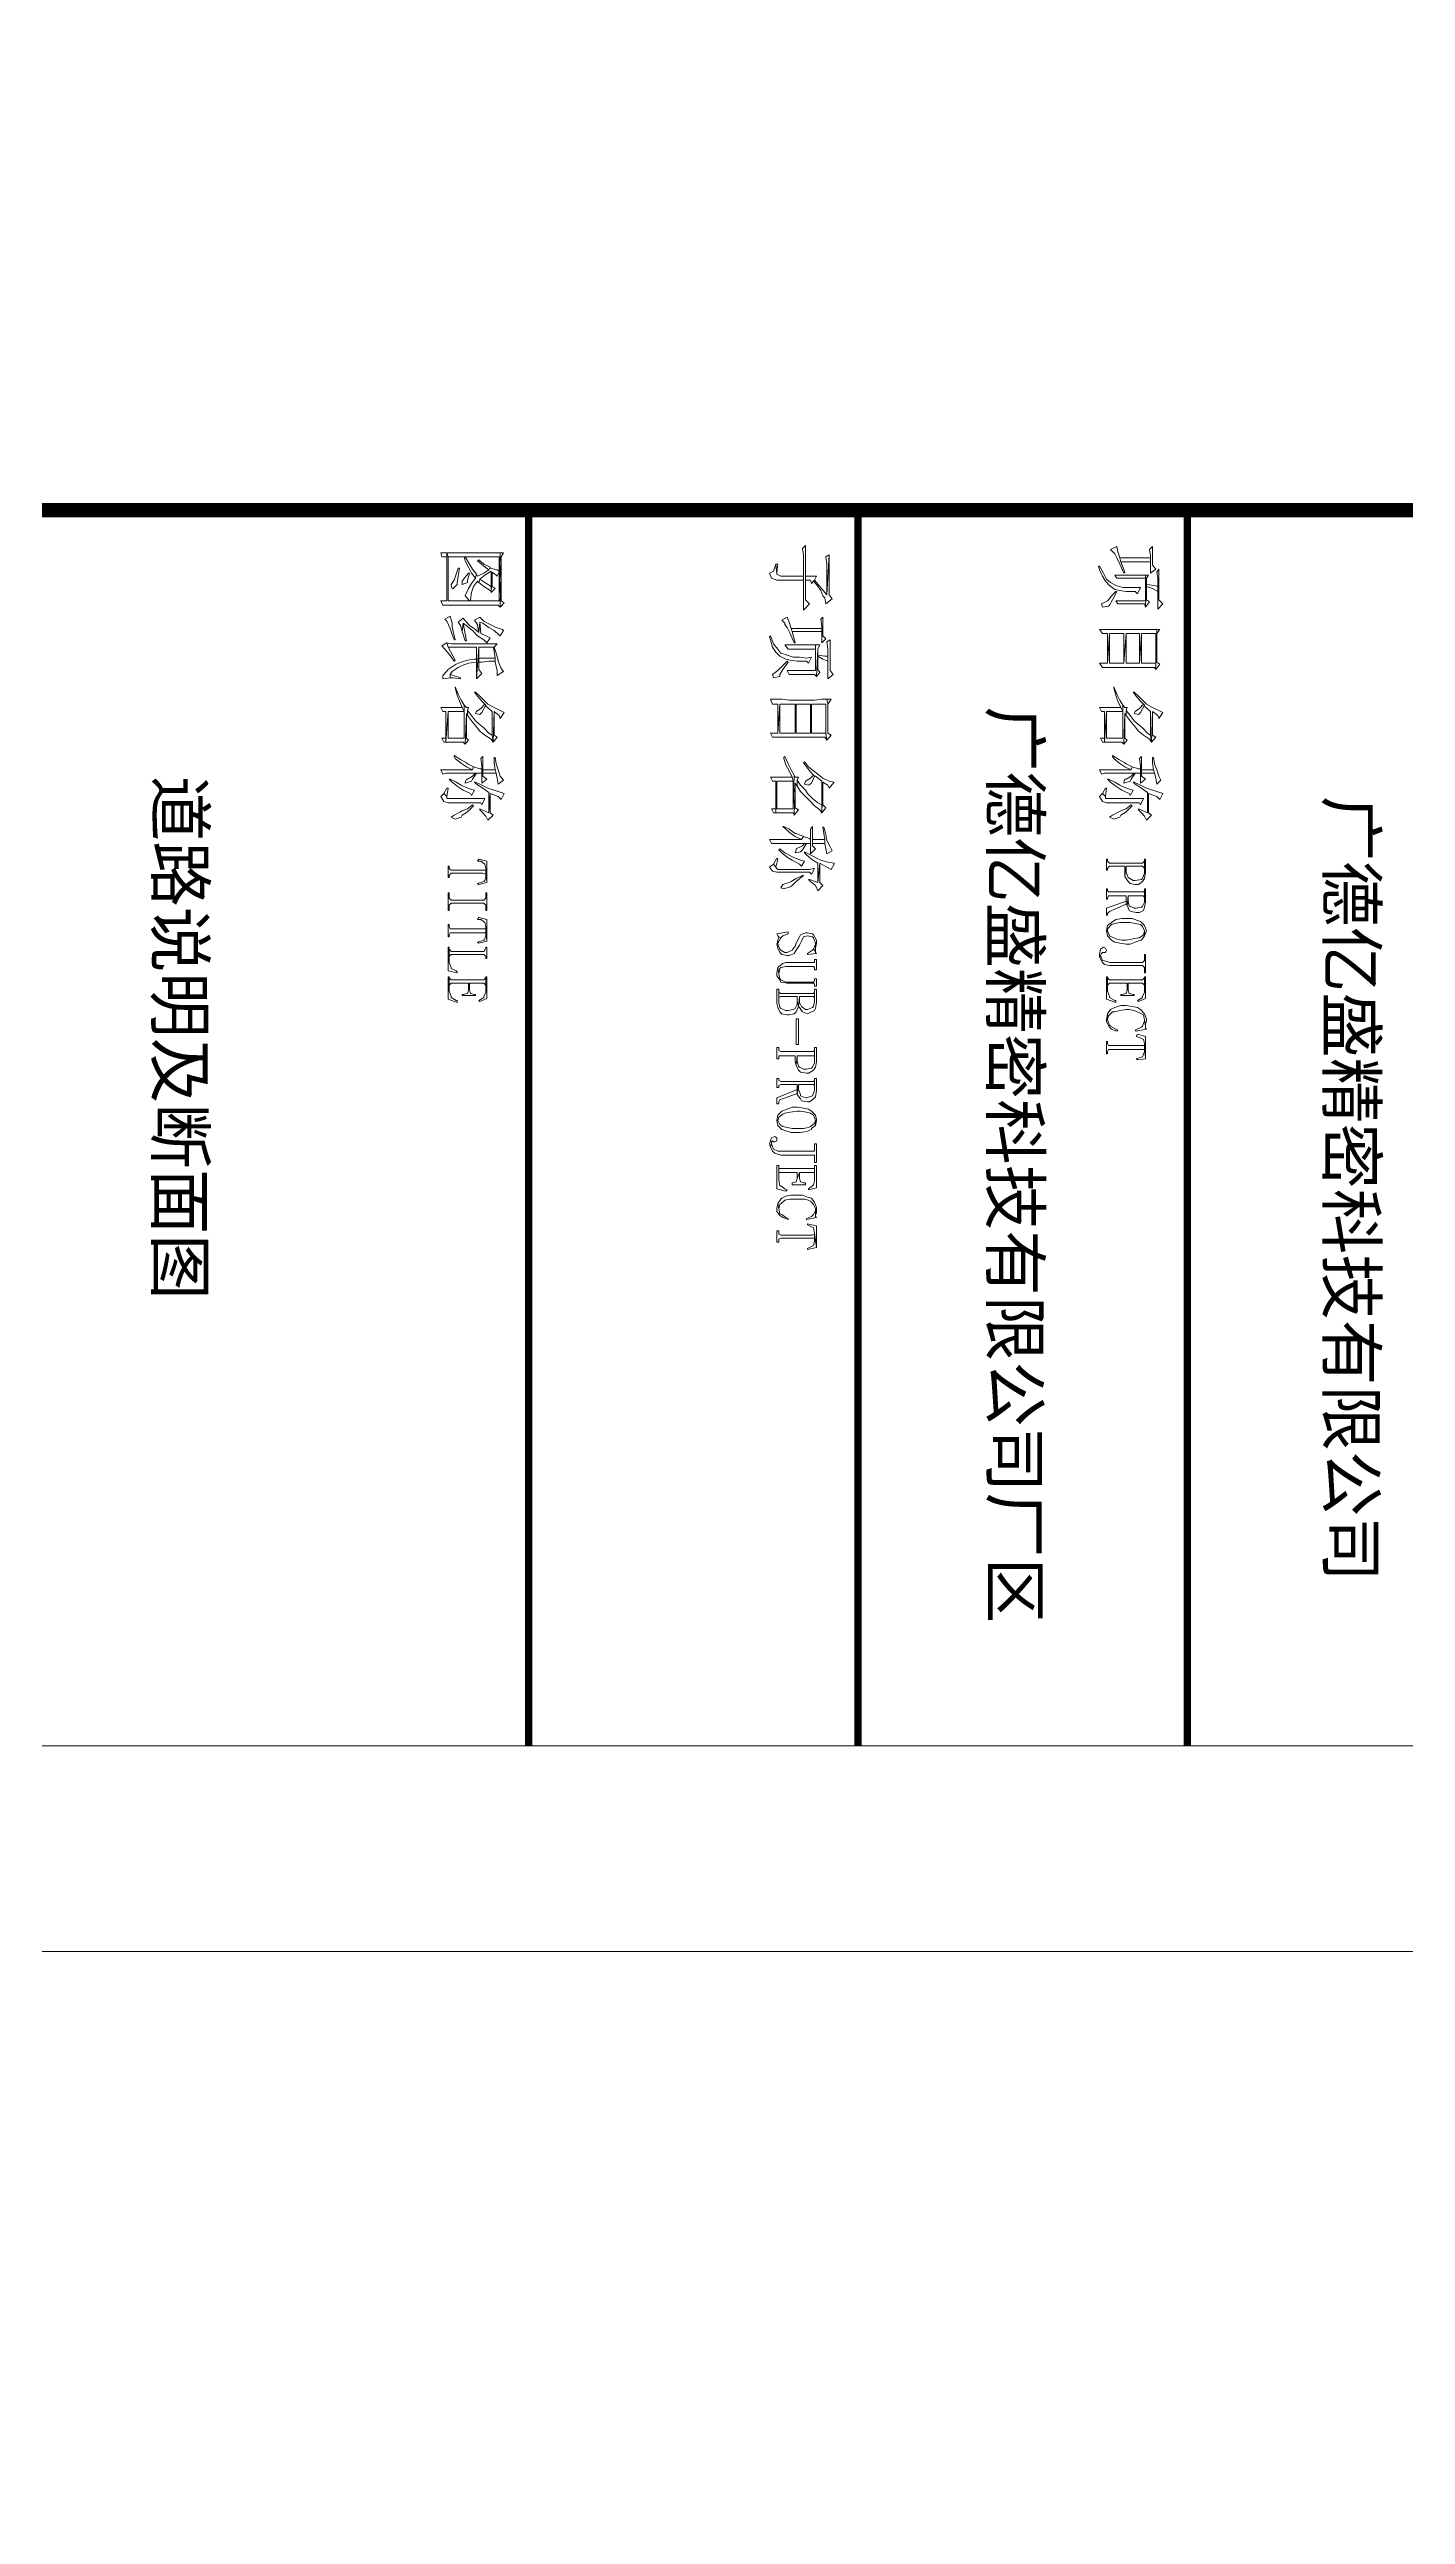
# Model space of a CAD drawing. Header units: millimetres. Extents: x -53295381 to 181933601, y -165 to 204541444.
# Drawn here: x 52145797 to 52178747, y 20935286 to 20995152 of the extents above; entities that cross this region are included whole.
import ezdxf
from ezdxf.enums import TextEntityAlignment as Align

# ---------------------------------------------------------------- set-up
doc = ezdxf.new("R2010")
doc.units = ezdxf.units.MM
doc.header["$LTSCALE"] = 1000
for name, color, linetype in [('PP-COM', 7, 'Continuous'), ('图框', 144, 'Continuous'), ('标注', 3, 'Continuous')]:
    doc.layers.add(name, color=color, linetype=linetype)
doc.layers.add('PUB_TITLE', color=7, linetype='Continuous', lineweight=20)
doc.styles.add('C', font='c.shx', dxfattribs={"width": 0.75, "height": 3, "bigfont": 'hzk.shx'})
doc.styles.add('HZ', font='rs.shx', dxfattribs={"width": 0.8, "bigfont": 'hztxt.shx'})
doc.styles.add('图框宋体', font='')
doc.styles.add('宋体', font='')
doc.styles.get('图框宋体').set_extended_font_data('SimSun')
doc.styles.get('宋体').set_extended_font_data('宋体')
doc.dimstyles.new('1', dxfattribs={"dimtxt": 1.5, "dimasz": 2, "dimexe": 1, "dimexo": 0.2, "dimgap": 0.5, "dimtad": 1, "dimdec": 1, "dimzin": 0, "dimdsep": 46, "dimtxsty": '宋体', "dimcen": 0.2, "dimclrd": 3, "dimclre": 3, "dimclrt": 3, "dimadec": 0, "dimazin": 0, "dimtfac": 1, "dimtdec": 1, "dimtofl": 0, "dimtmove": 2, "dimatfit": 3, "dimfxl": 0, "dimtolj": 1, "dimtzin": 0, "dimarcsym": 0})

# ---------------------------------------------------------------- blocks, each defined once
blk = doc.blocks.new('*D53')
at = {"color": 3, "lineweight": -2}
for start, end in [(39.4482, 48.8965), (341.1035, 350.5518)]:
    blk.add_arc((1344.22, 1910.56), 17, start, end, dxfattribs=at)
at = {"color": 3}
for points in [[(1357.73, 1921.63), (1356.96, 1921.1), (1358.94, 1919.06)], [(1360.52, 1907.81), (1361.45, 1907.74), (1361.22, 1910.56)]]:
    blk.add_solid(points, dxfattribs=at)
at = {"layer": 'Defpoints', "color": 0}
for p in [(1395.66, 1940.26), (1360.96, 1913.52), (1344.22, 1910.56), (1344.22, 1910.56), (1403.61, 1910.56)]:
    blk.add_point(p, dxfattribs=at)
at = {"color": 3, "insert": (1362.57, 1915.48), "char_height": 3, "attachment_point": 5, "rotation": 285, "style": 'HZ'}
blk.add_mtext('\\A1;α/3', dxfattribs=at)
blk = doc.blocks.new('*D54')
at = {"color": 3, "lineweight": -2}
blk.add_arc((1344.22, 1910.56), 28.56, 5.6194, 84.3806, dxfattribs=at)
at = {"color": 3}
for points in [[(1346.99, 1938.52), (1347.04, 1939.45), (1344.22, 1939.12)], [(1373.11, 1913.38), (1372.18, 1913.34), (1372.78, 1910.56)]]:
    blk.add_solid(points, dxfattribs=at)
at = {"layer": 'Defpoints', "color": 0}
for p in [(1344.22, 1969.96), (1368.95, 1924.84), (1344.22, 1910.56), (1344.22, 1910.56), (1403.61, 1910.56)]:
    blk.add_point(p, dxfattribs=at)
at = {"color": 3, "insert": (1365.83, 1932.17), "char_height": 3, "attachment_point": 5, "rotation": 315, "style": 'HZ'}
blk.add_mtext('\\A1;α', dxfattribs=at)
blk = doc.blocks.new('*D55')
at = {"color": 3, "lineweight": -2}
for start, end in [(69.4333, 78.8666), (11.1334, 20.5667)]:
    blk.add_arc((1344.22, 1910.56), 17.03, start, end, dxfattribs=at)
at = {"color": 3}
for points in [[(1350.4, 1926.93), (1350, 1926.08), (1352.73, 1925.31)], [(1359.74, 1916.35), (1360.58, 1916.74), (1358.96, 1919.08)]]:
    blk.add_solid(points, dxfattribs=at)
at = {"layer": 'Defpoints', "color": 0}
for p in [(1373.92, 1962), (1395.66, 1940.26), (1355.16, 1923.61), (1344.22, 1910.56), (1344.22, 1910.56)]:
    blk.add_point(p, dxfattribs=at)
at = {"color": 3, "insert": (1358.07, 1924.06), "char_height": 3, "attachment_point": 5, "rotation": 314.2422, "style": 'HZ'}
blk.add_mtext('\\A1;α/3', dxfattribs=at)
blk = doc.blocks.new('*D27')
at = {"color": 3, "lineweight": -2}
for start, end in [(99.4333, 108.8666), (41.1334, 50.5667)]:
    blk.add_arc((1344.22, 1910.56), 17.03, start, end, dxfattribs=at)
at = {"color": 3}
for points in [[(1341.39, 1927.83), (1341.47, 1926.89), (1344.22, 1927.59)], [(1354.77, 1923.33), (1355.3, 1924.1), (1352.73, 1925.31)]]:
    blk.add_solid(points, dxfattribs=at)
at = {"layer": 'Defpoints', "color": 0}
for p in [(1344.22, 1969.96), (1373.92, 1962), (1350.04, 1926.56), (1344.22, 1910.56), (1344.22, 1910.56)]:
    blk.add_point(p, dxfattribs=at)
at = {"color": 3, "insert": (1349.14, 1928.94), "char_height": 3, "attachment_point": 5, "rotation": 345, "style": 'HZ'}
blk.add_mtext('\\A1;α/3', dxfattribs=at)
blk = doc.blocks.new('*D35')
at = {"layer": 'Defpoints', "color": 0}
for p in [(1319.58, 1812.57), (1317.44, 1800.4), (1286.68, 1796.73), (1303.74, 1796.73), (1303.74, 1796.73)]:
    blk.add_point(p, dxfattribs=at)
at = {"layer": '标注', "color": 3, "lineweight": -2}
blk.add_line((1305.74, 1796.73), (1319.92, 1796.73), dxfattribs=at)
for start, end in [(56.3312, 67.6624), (337.3376, 348.6688)]:
    blk.add_arc((1303.74, 1796.73), 14.18, start, end, dxfattribs=at)
at = {"layer": '标注', "color": 3}
for points in [[(1311.9, 1808.89), (1311.3, 1808.17), (1313.77, 1806.76)], [(1317.18, 1793.99), (1318.11, 1793.9), (1317.92, 1796.73)]]:
    blk.add_solid(points, dxfattribs=at)
at = {"layer": '标注', "color": 3, "insert": (1318.69, 1802.92), "char_height": 3, "attachment_point": 5, "rotation": 292.5, "style": 'C'}
blk.add_mtext('\\A1;45°', dxfattribs=at)
blk = doc.blocks.new('6.0f')
at = {"layer": 'PUB_TITLE'}
for p, q in [((50742407, 21035825), (50782407, 21035825)), ((50741407, 21034825), (50783407, 21034825))]:
    blk.add_line(p, q, dxfattribs=at)
for points, const_width in [([(50782407, 21041825), (50742407, 21041825)], 70), ([(50757607, 21041825), (50757607, 21035825)], 35), ([(50759207, 21041825), (50759207, 21035825)], 35), ([(50760807, 21041825), (50760807, 21035825)], 35)]:
    blk.add_lwpolyline(points, dxfattribs=dict(at, const_width=const_width))
blk.add_lwpolyline([(50742407, 21041825), (50742407, 21035825), (50782407, 21035825), (50782407, 21041825)], close=True, dxfattribs=at)
at = {"layer": 'PUB_TITLE', "lineweight": 0}
for points in [[(50757210, 21041619), (50757180, 21041619), (50757185, 21041599), (50757210, 21041599), (50757210, 21041385)], [(50757484, 21041619), (50757469, 21041619), (50757464, 21041385), (50757215, 21041385), (50757215, 21041599), (50757210, 21041619), (50757210, 21041385), (50757180, 21041385), (50757190, 21041365), (50757205, 21041365), (50757240, 21041365), (50757459, 21041365), (50757469, 21041355), (50757474, 21041599)], [(50757469, 21041619), (50757434, 21041619), (50757235, 21041619), (50757210, 21041619), (50757215, 21041599), (50757294, 21041599), (50757299, 21041599), (50757464, 21041599), (50757464, 21041530), (50757464, 21041525), (50757464, 21041385)], [(50757354, 21041515), (50757334, 21041539), (50757319, 21041564), (50757299, 21041599), (50757294, 21041599), (50757299, 21041579), (50757314, 21041549), (50757329, 21041520), (50757349, 21041495)], [(50757488, 21041375), (50757474, 21041385), (50757474, 21041599), (50757469, 21041355)], [(50758971, 21041370), (50758951, 21041390), (50758951, 21041485), (50758951, 21041505), (50758951, 21041654), (50758937, 21041639), (50758942, 21041609), (50758942, 21041505), (50758942, 21041485), (50758942, 21041340)], [(50759081, 21041395), (50759066, 21041415), (50759066, 21041609), (50759056, 21041415), (50758996, 21041485), (50758991, 21041480), (50759006, 21041465), (50759026, 21041435), (50759036, 21041410), (50759046, 21041400), (50759051, 21041370)], [(50759066, 21041609), (50759051, 21041599), (50759056, 21041564), (50759056, 21041415)], [(50760504, 21041525), (50760484, 21041574), (50760479, 21041594), (50760469, 21041624), (50760464, 21041649), (50760434, 21041634), (50760454, 21041614), (50760454, 21041614), (50760464, 21041594), (50760479, 21041564), (50760499, 21041520)], [(50760628, 21041574), (50760628, 21041594), (50760479, 21041594), (50760484, 21041574)], [(50760653, 21041539), (50760638, 21041559), (50760638, 21041649), (50760623, 21041634), (50760628, 21041604), (50760628, 21041594), (50760628, 21041574), (50760628, 21041520)], [(50757270, 21041544), (50757265, 21041544), (50757255, 21041515), (50757245, 21041485), (50757230, 21041465), (50757230, 21041460), (50757235, 21041445), (50757240, 21041445), (50757260, 21041465), (50757260, 21041475), (50757265, 21041505)], [(50757319, 21041520), (50757314, 21041520), (50757299, 21041500), (50757284, 21041480), (50757284, 21041465), (50757309, 21041475), (50757309, 21041485)], [(50757464, 21041525), (50757464, 21041530), (50757454, 21041535), (50757419, 21041544), (50757419, 21041549), (50757414, 21041535), (50757389, 21041520), (50757359, 21041505), (50757354, 21041515), (50757349, 21041495), (50757329, 21041470), (50757314, 21041445), (50757299, 21041410), (50757299, 21041410), (50757319, 21041385), (50757324, 21041385), (50757324, 21041390), (50757329, 21041425), (50757339, 21041455), (50757359, 21041480), (50757364, 21041475), (50757369, 21041490), (50757394, 21041510), (50757424, 21041530), (50757424, 21041455), (50757424, 21041425), (50757429, 21041525), (50757449, 21041510), (50757454, 21041505)], [(50757419, 21041549), (50757389, 21041564), (50757364, 21041584), (50757359, 21041579), (50757364, 21041574), (50757389, 21041554), (50757414, 21041535)], [(50757424, 21041425), (50757424, 21041455), (50757394, 21041475), (50757369, 21041490), (50757364, 21041475), (50757389, 21041455), (50757419, 21041435)], [(50757444, 21041445), (50757429, 21041455), (50757429, 21041525), (50757424, 21041425)], [(50758942, 21041485), (50758942, 21041505), (50758832, 21041505), (50758812, 21041515), (50758807, 21041564), (50758797, 21041530), (50758777, 21041520), (50758787, 21041495), (50758812, 21041485)], [(50758817, 21041564), (50758807, 21041564), (50758812, 21041515), (50758812, 21041525)], [(50759006, 21041505), (50758981, 21041505), (50758951, 21041505), (50758951, 21041485), (50758976, 21041485), (50758981, 21041470), (50758991, 21041480), (50758996, 21041485)], [(50760579, 21041450), (50760554, 21041450), (50760524, 21041450), (50760494, 21041450), (50760459, 21041460), (50760434, 21041475), (50760414, 21041490), (50760400, 21041520), (50760380, 21041554), (50760375, 21041554), (50760380, 21041535), (50760395, 21041505), (50760409, 21041480), (50760429, 21041460), (50760454, 21041440), (50760454, 21041440), (50760479, 21041435), (50760509, 21041430), (50760554, 21041430), (50760564, 21041420)], [(50760604, 21041510), (50760569, 21041510), (50760534, 21041510), (50760519, 21041510), (50760484, 21041510), (50760454, 21041510), (50760464, 21041495), (50760604, 21041495), (50760604, 21041385)], [(50760618, 21041510), (50760604, 21041510), (50760604, 21041385), (50760459, 21041385), (50760469, 21041370), (50760484, 21041370), (50760519, 21041370), (50760599, 21041370), (50760604, 21041355), (50760609, 21041495)], [(50760623, 21041380), (50760609, 21041390), (50760609, 21041455), (50760609, 21041465), (50760609, 21041495), (50760604, 21041355)], [(50760688, 21041370), (50760668, 21041390), (50760668, 21041539), (50760658, 21041525), (50760663, 21041495), (50760663, 21041455), (50760663, 21041430), (50760663, 21041345)], [(50760464, 21041430), (50760459, 21041430), (50760444, 21041415), (50760424, 21041390), (50760419, 21041385), (50760390, 21041370), (50760395, 21041355), (50760395, 21041355), (50760424, 21041360), (50760429, 21041365), (50760444, 21041390)], [(50760663, 21041430), (50760663, 21041455), (50760648, 21041460), (50760609, 21041465), (50760609, 21041455), (50760638, 21041445)], [(50757250, 21041196), (50757250, 21041196), (50757240, 21041236), (50757235, 21041261), (50757235, 21041276), (50757225, 21041311), (50757200, 21041296), (50757210, 21041286), (50757210, 21041286), (50757225, 21041251), (50757235, 21041221), (50757245, 21041196)], [(50757419, 21041206), (50757399, 21041216), (50757374, 21041226), (50757369, 21041281), (50757364, 21041231), (50757349, 21041246), (50757319, 21041266), (50757304, 21041281), (50757289, 21041301), (50757265, 21041281), (50757275, 21041266), (50757284, 21041236), (50757289, 21041276), (50757309, 21041261), (50757334, 21041241), (50757359, 21041216), (50757389, 21041196), (50757404, 21041181)], [(50757304, 21041191), (50757289, 21041276), (50757284, 21041236), (50757299, 21041191)], [(50757484, 21041241), (50757479, 21041246), (50757449, 21041256), (50757419, 21041271), (50757389, 21041286), (50757369, 21041306), (50757344, 21041291), (50757359, 21041271), (50757359, 21041266), (50757364, 21041231), (50757369, 21041281), (50757384, 21041276), (50757414, 21041256), (50757439, 21041241), (50757444, 21041236), (50757469, 21041216)], [(50758902, 21041181), (50758887, 21041236), (50758882, 21041251), (50758872, 21041281), (50758862, 21041306), (50758837, 21041291), (50758852, 21041276), (50758852, 21041271), (50758862, 21041256), (50758877, 21041226), (50758897, 21041181)], [(50759031, 21041236), (50759031, 21041251), (50758882, 21041251), (50758887, 21041236)], [(50759051, 21041201), (50759036, 21041216), (50759036, 21041306), (50759026, 21041296), (50759031, 21041261), (50759031, 21041251), (50759031, 21041236), (50759031, 21041181)], [(50760673, 21041077), (50760658, 21041087), (50760658, 21041226), (50760658, 21041246), (50760628, 21041246), (50760594, 21041246), (50760559, 21041246), (50760524, 21041246), (50760509, 21041246), (50760469, 21041246), (50760434, 21041246), (50760405, 21041246), (50760380, 21041246), (50760395, 21041226), (50760419, 21041226), (50760419, 21041082), (50760429, 21041226), (50760499, 21041226), (50760499, 21041082), (50760509, 21041226), (50760574, 21041226), (50760574, 21041082), (50760584, 21041226), (50760653, 21041226), (50760653, 21041082), (50760653, 21041052)], [(50760673, 21041246), (50760658, 21041246), (50760658, 21041226)], [(50757250, 21041097), (50757215, 21041161), (50757210, 21041181), (50757185, 21041166), (50757200, 21041151), (50757220, 21041126), (50757245, 21041092)], [(50757454, 21041176), (50757454, 21041176), (50757419, 21041176), (50757230, 21041176), (50757210, 21041181), (50757215, 21041161), (50757354, 21041161), (50757354, 21041102), (50757354, 21041087), (50757354, 21041007), (50757364, 21041161), (50757434, 21041161), (50757439, 21041141), (50757439, 21041161)], [(50757379, 21041032), (50757364, 21041052), (50757364, 21041087), (50757364, 21041107), (50757364, 21041161), (50757354, 21041007)], [(50757484, 21041042), (50757474, 21041057), (50757459, 21041092), (50757459, 21041097), (50757449, 21041131), (50757439, 21041161), (50757439, 21041141), (50757444, 21041107), (50757444, 21041092), (50757444, 21041087), (50757454, 21041047), (50757454, 21041022)], [(50758981, 21041112), (50758956, 21041107), (50758922, 21041112), (50758892, 21041112), (50758862, 21041121), (50758832, 21041131), (50758817, 21041151), (50758797, 21041176), (50758782, 21041216), (50758777, 21041211), (50758782, 21041196), (50758792, 21041161), (50758807, 21041136), (50758827, 21041117), (50758857, 21041102), (50758857, 21041102), (50758877, 21041097), (50758912, 21041092), (50758956, 21041092), (50758966, 21041082)], [(50759001, 21041171), (50758971, 21041171), (50758937, 21041171), (50758917, 21041171), (50758887, 21041171), (50758852, 21041171), (50758867, 21041151), (50759001, 21041151), (50759001, 21041047)], [(50759021, 21041171), (50759001, 21041171), (50759001, 21041047), (50758862, 21041047), (50758872, 21041027), (50758882, 21041027), (50758917, 21041027), (50758996, 21041027), (50759006, 21041017), (50759011, 21041151)], [(50759021, 21041037), (50759011, 21041052), (50759011, 21041117), (50759011, 21041121), (50759011, 21041151), (50759006, 21041017)], [(50759061, 21041092), (50759061, 21041117), (50759046, 21041117), (50759011, 21041121), (50759011, 21041117), (50759036, 21041102)], [(50759086, 21041027), (50759071, 21041047), (50759071, 21041196), (50759056, 21041186), (50759061, 21041151), (50759061, 21041117), (50759061, 21041092), (50759061, 21041007)], [(50760653, 21041052), (50760653, 21041082), (50760584, 21041082), (50760584, 21041226), (50760574, 21041082), (50760509, 21041082), (50760509, 21041226), (50760499, 21041082), (50760429, 21041082), (50760429, 21041226), (50760419, 21041082), (50760380, 21041082), (50760395, 21041062), (50760409, 21041062), (50760449, 21041062), (50760648, 21041062)], [(50757354, 21041087), (50757354, 21041102), (50757344, 21041102), (50757309, 21041097), (50757279, 21041087), (50757255, 21041077), (50757245, 21041072), (50757215, 21041052), (50757195, 21041027), (50757190, 21041022), (50757190, 21041007), (50757225, 21041012), (50757225, 21041027), (50757235, 21041042), (50757265, 21041062), (50757284, 21041072), (50757314, 21041082)], [(50757275, 21041012), (50757225, 21041027), (50757225, 21041012), (50757240, 21041012), (50757275, 21041007)], [(50757444, 21041092), (50757444, 21041107), (50757429, 21041107), (50757399, 21041107), (50757364, 21041107), (50757364, 21041087), (50757379, 21041087), (50757414, 21041092)], [(50758867, 21041087), (50758862, 21041092), (50758842, 21041072), (50758822, 21041052), (50758817, 21041047), (50758792, 21041027), (50758797, 21041012), (50758797, 21041012), (50758827, 21041017), (50758827, 21041027), (50758842, 21041052)], [(50757314, 21040868), (50757304, 21040868), (50757294, 21040878), (50757294, 21040718), (50757215, 21040718), (50757215, 21040848), (50757205, 21040699), (50757240, 21040699), (50757289, 21040699), (50757299, 21040689), (50757304, 21040838), (50757309, 21040828), (50757309, 21040853)], [(50757294, 21040878), (50757279, 21040903), (50757265, 21040932), (50757250, 21040967), (50757250, 21040967), (50757250, 21040962), (50757260, 21040927), (50757270, 21040898), (50757284, 21040868), (50757294, 21040848), (50757294, 21040718)], [(50757488, 21040843), (50757469, 21040853), (50757439, 21040868), (50757409, 21040883), (50757394, 21040898), (50757369, 21040922), (50757349, 21040942), (50757344, 21040942), (50757359, 21040922), (50757379, 21040898), (50757394, 21040883), (50757399, 21040878), (50757399, 21040873), (50757429, 21040848), (50757429, 21040733), (50757434, 21040699), (50757439, 21040848), (50757464, 21040828), (50757469, 21040813)], [(50757399, 21040878), (50757394, 21040883), (50757374, 21040863), (50757354, 21040848), (50757349, 21040838), (50757369, 21040833), (50757379, 21040843)], [(50759076, 21040733), (50759061, 21040743), (50759061, 21040883), (50759056, 21040908), (50759031, 21040908), (50758996, 21040903), (50758961, 21040903), (50758922, 21040903), (50758912, 21040903), (50758872, 21040903), (50758837, 21040908), (50758807, 21040908), (50758782, 21040908), (50758792, 21040883), (50758817, 21040883), (50758817, 21040743), (50758827, 21040883), (50758902, 21040883), (50758902, 21040743), (50758907, 21040883), (50758976, 21040883), (50758976, 21040743), (50758981, 21040883), (50759051, 21040883), (50759051, 21040743), (50759056, 21040708)], [(50759056, 21040708), (50759051, 21040743), (50758981, 21040743), (50758981, 21040883), (50758976, 21040743), (50758907, 21040743), (50758907, 21040883), (50758902, 21040743), (50758827, 21040743), (50758827, 21040883), (50758817, 21040743), (50758782, 21040743), (50758792, 21040723), (50758812, 21040723), (50758847, 21040723), (50759046, 21040723)], [(50759076, 21040908), (50759056, 21040908), (50759061, 21040883)], [(50760514, 21040868), (50760504, 21040868), (50760494, 21040878), (50760494, 21040718), (50760414, 21040718), (50760414, 21040848), (50760405, 21040699), (50760439, 21040699), (50760489, 21040699), (50760499, 21040689), (50760504, 21040838), (50760509, 21040828), (50760509, 21040853)], [(50760494, 21040878), (50760479, 21040903), (50760464, 21040932), (50760449, 21040967), (50760449, 21040967), (50760449, 21040962), (50760459, 21040927), (50760469, 21040898), (50760484, 21040868), (50760494, 21040848), (50760494, 21040718)], [(50760688, 21040843), (50760668, 21040853), (50760638, 21040868), (50760609, 21040883), (50760594, 21040898), (50760569, 21040922), (50760549, 21040942), (50760544, 21040942), (50760559, 21040922), (50760579, 21040898), (50760594, 21040883), (50760599, 21040878), (50760599, 21040873), (50760628, 21040848), (50760628, 21040733), (50760633, 21040699), (50760638, 21040848), (50760663, 21040828), (50760668, 21040813)], [(50760599, 21040878), (50760594, 21040883), (50760574, 21040863), (50760554, 21040848), (50760549, 21040838), (50760569, 21040833), (50760579, 21040843)], [(50757294, 21040848), (50757284, 21040868), (50757245, 21040868), (50757225, 21040868), (50757180, 21040868), (50757190, 21040848), (50757205, 21040848), (50757205, 21040718), (50757205, 21040699), (50757215, 21040848)], [(50757314, 21040708), (50757304, 21040718), (50757304, 21040838), (50757299, 21040689)], [(50757434, 21040699), (50757429, 21040733), (50757414, 21040743), (50757389, 21040768), (50757364, 21040788), (50757349, 21040803), (50757329, 21040828), (50757309, 21040853), (50757309, 21040828), (50757329, 21040803), (50757354, 21040773), (50757369, 21040753), (50757394, 21040733), (50757424, 21040713)], [(50757454, 21040723), (50757439, 21040733), (50757439, 21040848), (50757434, 21040699)], [(50760494, 21040848), (50760484, 21040868), (50760444, 21040868), (50760424, 21040868), (50760380, 21040868), (50760390, 21040848), (50760405, 21040848), (50760405, 21040718), (50760405, 21040699), (50760414, 21040848)], [(50760514, 21040708), (50760504, 21040718), (50760504, 21040838), (50760499, 21040689)], [(50760633, 21040699), (50760628, 21040733), (50760614, 21040743), (50760589, 21040768), (50760564, 21040788), (50760549, 21040803), (50760529, 21040828), (50760509, 21040853), (50760509, 21040828), (50760529, 21040803), (50760554, 21040773), (50760569, 21040753), (50760594, 21040733), (50760623, 21040713)], [(50760653, 21040723), (50760638, 21040733), (50760638, 21040848), (50760633, 21040699)], [(50757205, 21040699), (50757205, 21040718), (50757185, 21040718), (50757195, 21040699)], [(50757339, 21040579), (50757309, 21040594), (50757304, 21040599), (50757275, 21040614), (50757245, 21040634), (50757245, 21040629), (50757250, 21040619), (50757275, 21040599), (50757304, 21040579), (50757334, 21040564)], [(50760405, 21040699), (50760405, 21040718), (50760385, 21040718), (50760395, 21040699)], [(50760539, 21040579), (50760509, 21040594), (50760504, 21040599), (50760474, 21040614), (50760444, 21040634), (50760444, 21040629), (50760449, 21040619), (50760474, 21040599), (50760504, 21040579), (50760534, 21040564)], [(50757379, 21040549), (50757379, 21040569), (50757369, 21040569), (50757339, 21040579), (50757334, 21040564), (50757304, 21040564), (50757265, 21040564), (50757230, 21040564), (50757200, 21040564), (50757180, 21040564), (50757190, 21040544), (50757205, 21040549), (50757230, 21040549), (50757260, 21040549), (50757299, 21040549), (50757349, 21040549), (50757354, 21040549)], [(50757344, 21040465), (50757324, 21040470), (50757289, 21040485), (50757279, 21040490), (50757255, 21040504), (50757225, 21040519), (50757220, 21040519), (50757235, 21040504), (50757260, 21040485), (50757289, 21040465), (50757324, 21040450), (50757329, 21040440)], [(50757354, 21040549), (50757349, 21040549), (50757334, 21040534), (50757309, 21040519), (50757304, 21040519), (50757299, 21040504), (50757299, 21040499), (50757329, 21040509), (50757334, 21040519)], [(50757404, 21040519), (50757384, 21040534), (50757384, 21040549), (50757384, 21040564), (50757384, 21040629), (50757374, 21040619), (50757379, 21040584), (50757379, 21040569), (50757379, 21040549), (50757379, 21040499)], [(50757449, 21040549), (50757444, 21040564), (50757384, 21040564), (50757384, 21040549)], [(50757484, 21040514), (50757469, 21040534), (50757459, 21040564), (50757449, 21040594), (50757444, 21040624), (50757439, 21040624), (50757439, 21040599), (50757444, 21040564), (50757449, 21040549), (50757454, 21040524), (50757459, 21040495)], [(50758892, 21040509), (50758887, 21040529), (50758842, 21040529), (50758822, 21040529), (50758782, 21040529), (50758792, 21040509), (50758807, 21040509), (50758807, 21040375), (50758807, 21040355), (50758812, 21040509)], [(50758917, 21040529), (50758902, 21040529), (50758897, 21040539), (50758892, 21040375), (50758812, 21040375), (50758812, 21040509), (50758807, 21040355), (50758837, 21040355), (50758892, 21040355), (50758897, 21040345), (50758902, 21040499), (50758912, 21040485), (50758912, 21040514)], [(50758897, 21040539), (50758882, 21040564), (50758867, 21040594), (50758852, 21040629), (50758847, 21040624), (50758847, 21040619), (50758857, 21040589), (50758872, 21040559), (50758887, 21040529), (50758892, 21040509), (50758892, 21040375)], [(50759031, 21040355), (50759031, 21040395), (50759011, 21040405), (50758986, 21040425), (50758961, 21040450), (50758951, 21040465), (50758927, 21040490), (50758912, 21040514), (50758912, 21040485), (50758927, 21040460), (50758951, 21040435), (50758971, 21040415), (50758996, 21040390), (50759021, 21040370)], [(50759091, 21040504), (50759066, 21040509), (50759036, 21040524), (50759011, 21040544), (50758991, 21040559), (50758966, 21040579), (50758947, 21040604), (50758942, 21040599), (50758956, 21040579), (50758976, 21040554), (50758991, 21040539), (50758996, 21040534), (50759001, 21040534), (50759031, 21040509), (50759031, 21040395), (50759031, 21040355), (50759036, 21040504), (50759061, 21040490), (50759066, 21040475)], [(50758996, 21040534), (50758991, 21040539), (50758976, 21040524), (50758951, 21040509), (50758947, 21040495), (50758966, 21040490), (50758981, 21040499)], [(50760579, 21040549), (50760579, 21040569), (50760569, 21040569), (50760539, 21040579), (50760534, 21040564), (50760504, 21040564), (50760464, 21040564), (50760429, 21040564), (50760400, 21040564), (50760380, 21040564), (50760390, 21040544), (50760405, 21040549), (50760429, 21040549), (50760459, 21040549), (50760499, 21040549), (50760549, 21040549), (50760554, 21040549)], [(50760544, 21040465), (50760524, 21040470), (50760489, 21040485), (50760479, 21040490), (50760454, 21040504), (50760424, 21040519), (50760419, 21040519), (50760434, 21040504), (50760459, 21040485), (50760489, 21040465), (50760524, 21040450), (50760529, 21040440)], [(50760554, 21040549), (50760549, 21040549), (50760534, 21040534), (50760509, 21040519), (50760504, 21040519), (50760499, 21040504), (50760499, 21040499), (50760529, 21040509), (50760534, 21040519)], [(50760604, 21040519), (50760584, 21040534), (50760584, 21040549), (50760584, 21040564), (50760584, 21040629), (50760574, 21040619), (50760579, 21040584), (50760579, 21040569), (50760579, 21040549), (50760579, 21040499)], [(50760648, 21040549), (50760643, 21040564), (50760584, 21040564), (50760584, 21040549)], [(50760678, 21040514), (50760668, 21040534), (50760658, 21040564), (50760648, 21040594), (50760643, 21040624), (50760638, 21040624), (50760638, 21040599), (50760643, 21040564), (50760648, 21040549), (50760653, 21040524), (50760658, 21040495)], [(50757394, 21040425), (50757394, 21040425), (50757374, 21040425), (50757349, 21040425), (50757314, 21040425), (50757270, 21040425), (50757220, 21040425), (50757210, 21040425), (50757210, 21040435), (50757195, 21040450), (50757180, 21040435), (50757195, 21040410), (50757215, 21040405), (50757374, 21040405), (50757379, 21040395)], [(50757215, 21040475), (50757210, 21040475), (50757195, 21040450), (50757210, 21040435)], [(50757339, 21040390), (50757334, 21040395), (50757309, 21040375), (50757284, 21040365), (50757275, 21040360), (50757245, 21040345), (50757230, 21040335), (50757250, 21040325), (50757279, 21040335), (50757284, 21040345), (50757309, 21040360)], [(50757488, 21040450), (50757488, 21040450), (50757459, 21040460), (50757424, 21040470), (50757409, 21040475), (50757379, 21040490), (50757349, 21040504), (50757344, 21040504), (50757354, 21040495), (50757384, 21040475), (50757414, 21040455), (50757414, 21040355), (50757419, 21040450), (50757459, 21040435), (50757474, 21040420)], [(50757434, 21040345), (50757419, 21040355), (50757419, 21040450), (50757414, 21040355), (50757369, 21040375), (50757369, 21040370), (50757379, 21040360), (50757399, 21040340), (50757409, 21040320)], [(50758917, 21040370), (50758902, 21040380), (50758902, 21040499), (50758897, 21040345)], [(50759051, 21040380), (50759036, 21040395), (50759036, 21040504), (50759031, 21040355)], [(50760594, 21040425), (50760594, 21040425), (50760574, 21040425), (50760549, 21040425), (50760514, 21040425), (50760469, 21040425), (50760419, 21040425), (50760409, 21040425), (50760409, 21040435), (50760395, 21040450), (50760380, 21040435), (50760395, 21040410), (50760414, 21040405), (50760574, 21040405), (50760579, 21040395)], [(50760414, 21040475), (50760409, 21040475), (50760395, 21040450), (50760409, 21040435)], [(50760539, 21040390), (50760534, 21040395), (50760509, 21040375), (50760484, 21040365), (50760474, 21040360), (50760444, 21040345), (50760429, 21040335), (50760449, 21040325), (50760479, 21040335), (50760484, 21040345), (50760509, 21040360)], [(50760688, 21040450), (50760688, 21040450), (50760658, 21040460), (50760623, 21040470), (50760609, 21040475), (50760579, 21040490), (50760549, 21040504), (50760544, 21040504), (50760554, 21040495), (50760584, 21040475), (50760614, 21040455), (50760614, 21040355), (50760618, 21040450), (50760658, 21040435), (50760673, 21040420)], [(50760633, 21040345), (50760618, 21040355), (50760618, 21040450), (50760614, 21040355), (50760569, 21040375), (50760569, 21040370), (50760579, 21040360), (50760599, 21040340), (50760609, 21040320)], [(50758807, 21040355), (50758807, 21040375), (50758787, 21040375), (50758797, 21040355)], [(50758942, 21040241), (50758907, 21040256), (50758902, 21040256), (50758872, 21040276), (50758847, 21040290), (50758842, 21040290), (50758852, 21040281), (50758872, 21040261), (50758902, 21040241), (50758932, 21040226)], [(50759001, 21040181), (50758986, 21040196), (50758986, 21040206), (50758986, 21040226), (50758986, 21040290), (50758976, 21040276), (50758976, 21040246), (50758976, 21040226), (50758976, 21040206), (50758976, 21040156)], [(50759081, 21040171), (50759071, 21040191), (50759056, 21040221), (50759051, 21040251), (50759041, 21040286), (50759036, 21040286), (50759041, 21040256), (50759046, 21040226), (50759046, 21040206), (50759051, 21040181), (50759056, 21040156)], [(50758976, 21040206), (50758976, 21040226), (50758971, 21040231), (50758942, 21040241), (50758932, 21040226), (50758902, 21040226), (50758862, 21040226), (50758827, 21040226), (50758802, 21040226), (50758777, 21040226), (50758787, 21040206), (50758802, 21040206), (50758827, 21040206), (50758862, 21040206), (50758902, 21040206), (50758947, 21040206), (50758956, 21040206)], [(50758947, 21040121), (50758927, 21040126), (50758892, 21040141), (50758882, 21040146), (50758852, 21040161), (50758827, 21040181), (50758822, 21040176), (50758837, 21040161), (50758862, 21040141), (50758887, 21040126), (50758922, 21040106), (50758932, 21040096)], [(50758956, 21040206), (50758947, 21040206), (50758937, 21040196), (50758907, 21040181), (50758907, 21040176), (50758902, 21040161), (50758902, 21040161), (50758927, 21040166), (50758937, 21040176)], [(50759091, 21040106), (50759091, 21040111), (50759061, 21040116), (50759026, 21040126), (50759006, 21040136), (50758976, 21040151), (50758947, 21040166), (50758947, 21040161), (50758956, 21040151), (50758981, 21040131), (50759011, 21040111), (50759011, 21040017), (50759021, 21040111), (50759056, 21040091), (50759076, 21040081)], [(50759046, 21040206), (50759046, 21040226), (50758986, 21040226), (50758986, 21040206)], [(50757399, 21040086), (50757399, 21040077), (50757389, 21040077), (50757230, 21040077), (50757225, 21040081), (50757220, 21040086), (50757220, 21040096), (50757215, 21040096), (50757215, 21040042), (50757220, 21040042), (50757220, 21040052), (50757225, 21040057), (50757230, 21040062), (50757384, 21040062), (50757399, 21040057), (50757399, 21040047)], [(50757404, 21040017), (50757404, 21040121), (50757364, 21040131), (50757359, 21040121), (50757374, 21040121), (50757394, 21040106), (50757399, 21040086)], [(50757404, 21040017), (50757399, 21040086), (50757399, 21040047), (50757394, 21040027), (50757389, 21040022), (50757359, 21040012), (50757364, 21040007)], [(50758996, 21040086), (50758991, 21040086), (50758971, 21040081), (50758947, 21040081), (50758912, 21040081), (50758872, 21040081), (50758817, 21040081), (50758812, 21040086), (50758807, 21040091), (50758797, 21040106), (50758777, 21040091), (50758792, 21040072), (50758812, 21040067), (50758971, 21040067), (50758981, 21040057)], [(50758817, 21040131), (50758812, 21040136), (50758797, 21040106), (50758807, 21040091)], [(50758942, 21040052), (50758937, 21040052), (50758907, 21040037), (50758882, 21040022), (50758872, 21040017), (50758842, 21040007), (50758832, 21039992), (50758847, 21039987), (50758877, 21039997), (50758887, 21040002), (50758907, 21040022)], [(50759036, 21040002), (50759021, 21040017), (50759021, 21040111), (50759011, 21040017), (50758971, 21040032), (50758966, 21040032), (50758976, 21040022), (50759001, 21040002), (50759011, 21039977)], [(50760599, 21040126), (50760594, 21040116), (50760589, 21040111), (50760429, 21040111), (50760424, 21040116), (50760419, 21040121), (50760419, 21040131), (50760414, 21040131), (50760414, 21040077), (50760419, 21040077), (50760419, 21040086), (50760424, 21040091), (50760429, 21040096), (50760504, 21040096), (50760504, 21040062), (50760504, 21040047), (50760509, 21040096), (50760589, 21040096), (50760594, 21040091), (50760599, 21040086), (50760599, 21040072)], [(50760604, 21040067), (50760604, 21040131), (50760599, 21040131), (50760599, 21040126), (50760599, 21040072), (50760599, 21040062), (50760589, 21040037), (50760584, 21040032), (50760554, 21040027), (50760544, 21040027), (50760519, 21040042), (50760519, 21040042), (50760509, 21040067), (50760509, 21040096), (50760504, 21040047), (50760519, 21040022), (50760529, 21040012), (50760554, 21040007), (50760569, 21040007), (50760589, 21040022), (50760599, 21040037)], [(50757404, 21039882), (50757404, 21039967), (50757399, 21039967), (50757399, 21039942), (50757394, 21039937), (50757389, 21039932), (50757230, 21039932), (50757225, 21039937), (50757220, 21039942), (50757220, 21039967), (50757215, 21039967), (50757215, 21039882), (50757220, 21039882), (50757220, 21039907), (50757225, 21039912), (50757230, 21039917), (50757389, 21039917), (50757394, 21039912), (50757399, 21039907), (50757399, 21039882)], [(50760599, 21039977), (50760594, 21039972), (50760589, 21039972), (50760429, 21039972), (50760424, 21039972), (50760419, 21039977), (50760419, 21039987), (50760414, 21039987), (50760414, 21039937), (50760419, 21039937), (50760419, 21039942), (50760424, 21039952), (50760429, 21039952), (50760509, 21039952), (50760509, 21039927), (50760509, 21039912), (50760514, 21039907), (50760519, 21039952), (50760589, 21039952), (50760594, 21039952), (50760599, 21039942), (50760599, 21039932)], [(50760509, 21039912), (50760509, 21039927), (50760414, 21039892), (50760414, 21039858), (50760419, 21039858), (50760419, 21039868), (50760424, 21039872), (50760429, 21039877)], [(50760604, 21039922), (50760604, 21039987), (50760599, 21039987), (50760599, 21039977), (50760599, 21039932), (50760599, 21039922), (50760589, 21039902), (50760584, 21039897), (50760559, 21039892), (50760549, 21039892), (50760529, 21039902), (50760524, 21039902), (50760519, 21039927), (50760519, 21039952), (50760514, 21039907), (50760524, 21039882), (50760534, 21039877), (50760559, 21039872), (50760574, 21039872), (50760594, 21039882), (50760599, 21039897)], [(50757399, 21039803), (50757399, 21039793), (50757389, 21039793), (50757230, 21039793), (50757225, 21039793), (50757220, 21039803), (50757220, 21039813), (50757215, 21039813), (50757215, 21039753), (50757220, 21039753), (50757220, 21039763), (50757225, 21039773), (50757230, 21039773), (50757384, 21039773), (50757399, 21039773), (50757399, 21039763)], [(50757404, 21039733), (50757404, 21039838), (50757364, 21039848), (50757359, 21039838), (50757374, 21039838), (50757394, 21039823), (50757399, 21039803)], [(50757404, 21039733), (50757399, 21039803), (50757399, 21039763), (50757394, 21039743), (50757389, 21039738), (50757359, 21039728), (50757364, 21039723)], [(50760609, 21039783), (50760609, 21039783), (50760599, 21039808), (50760579, 21039828), (50760564, 21039833), (50760539, 21039843), (50760509, 21039843), (50760489, 21039843), (50760459, 21039838), (50760439, 21039823), (50760419, 21039808), (50760414, 21039783), (50760414, 21039783), (50760419, 21039783), (50760419, 21039793), (50760439, 21039813), (50760454, 21039818), (50760479, 21039823), (50760509, 21039823), (50760529, 21039823), (50760554, 21039818), (50760579, 21039813), (50760589, 21039803), (50760599, 21039783), (50760599, 21039758)], [(50757260, 21039584), (50757255, 21039589), (50757230, 21039599), (50757230, 21039604), (50757220, 21039629), (50757220, 21039659), (50757220, 21039693), (50757220, 21039703), (50757215, 21039703), (50757215, 21039589), (50757260, 21039579)], [(50757404, 21039649), (50757404, 21039703), (50757399, 21039703), (50757399, 21039698), (50757394, 21039688), (50757389, 21039683), (50757230, 21039683), (50757225, 21039688), (50757220, 21039693), (50757220, 21039659), (50757225, 21039663), (50757230, 21039668), (50757389, 21039668), (50757394, 21039663), (50757399, 21039659), (50757399, 21039649)], [(50758867, 21039768), (50758867, 21039778), (50758812, 21039768), (50758817, 21039758), (50758822, 21039753), (50758832, 21039748), (50758842, 21039758)], [(50759006, 21039723), (50759006, 21039738), (50758991, 21039763), (50758986, 21039768), (50758961, 21039773), (50758951, 21039773), (50758927, 21039763), (50758922, 21039753), (50758907, 21039723), (50758902, 21039708), (50758887, 21039688), (50758862, 21039678), (50758852, 21039678), (50758832, 21039688), (50758827, 21039693), (50758817, 21039718), (50758817, 21039738), (50758812, 21039718), (50758817, 21039698), (50758827, 21039678), (50758837, 21039668), (50758862, 21039663), (50758872, 21039663), (50758897, 21039673), (50758907, 21039688), (50758922, 21039713), (50758932, 21039733), (50758942, 21039753), (50758961, 21039758), (50758986, 21039753), (50758991, 21039748), (50759001, 21039723), (50759001, 21039698)], [(50758832, 21039748), (50758822, 21039753), (50758817, 21039738), (50758817, 21039718), (50758817, 21039723)], [(50759006, 21039673), (50759001, 21039678), (50759001, 21039683), (50758991, 21039693), (50758986, 21039688), (50758961, 21039673), (50758961, 21039668)], [(50759001, 21039698), (50759001, 21039723), (50759001, 21039718), (50758991, 21039693), (50759001, 21039683)], [(50760414, 21039688), (50760409, 21039698), (50760400, 21039703), (50760385, 21039693), (50760380, 21039668), (50760380, 21039654), (50760385, 21039663), (50760390, 21039673), (50760395, 21039678), (50760395, 21039678), (50760400, 21039678), (50760409, 21039678)], [(50760599, 21039758), (50760599, 21039783), (50760594, 21039763), (50760574, 21039748), (50760569, 21039748), (50760544, 21039743), (50760509, 21039738), (50760489, 21039738), (50760459, 21039743), (50760439, 21039753), (50760429, 21039758), (50760419, 21039783), (50760414, 21039783), (50760419, 21039758), (50760439, 21039738), (50760454, 21039728), (50760479, 21039723), (50760509, 21039718), (50760529, 21039718), (50760554, 21039728), (50760579, 21039738), (50760584, 21039738)], [(50757260, 21039445), (50757255, 21039445), (50757230, 21039459), (50757230, 21039464), (50757220, 21039489), (50757220, 21039519), (50757220, 21039554), (50757220, 21039559), (50757215, 21039559), (50757215, 21039450), (50757260, 21039435)], [(50757404, 21039454), (50757404, 21039559), (50757399, 21039559), (50757399, 21039554), (50757399, 21039484), (50757389, 21039464), (50757389, 21039459), (50757364, 21039445), (50757369, 21039440)], [(50759006, 21039514), (50759006, 21039549), (50758996, 21039549), (50758996, 21039544), (50758996, 21039539), (50758991, 21039534), (50758862, 21039534), (50758857, 21039534), (50758832, 21039544), (50758827, 21039549), (50758822, 21039574), (50758817, 21039604), (50758812, 21039579), (50758812, 21039564), (50758827, 21039544), (50758832, 21039534), (50758862, 21039529), (50758991, 21039529), (50758996, 21039524), (50758996, 21039519), (50758996, 21039514)], [(50759006, 21039594), (50759006, 21039644), (50758996, 21039644), (50758996, 21039639), (50758996, 21039629), (50758991, 21039629), (50758857, 21039629), (50758842, 21039624), (50758822, 21039609), (50758817, 21039604), (50758822, 21039574), (50758827, 21039599), (50758832, 21039604), (50758857, 21039609), (50758991, 21039609), (50758996, 21039604), (50758996, 21039599), (50758996, 21039594)], [(50760604, 21039579), (50760604, 21039668), (50760599, 21039668), (50760599, 21039639), (50760594, 21039634), (50760589, 21039629), (50760429, 21039629), (50760419, 21039634), (50760395, 21039639), (50760385, 21039663), (50760380, 21039654), (50760395, 21039629), (50760405, 21039619), (50760429, 21039614), (50760589, 21039614), (50760594, 21039609), (50760599, 21039604), (50760599, 21039579)], [(50760459, 21039445), (50760454, 21039445), (50760429, 21039459), (50760429, 21039464), (50760419, 21039489), (50760419, 21039519), (50760419, 21039554), (50760419, 21039559), (50760414, 21039559), (50760414, 21039450), (50760459, 21039435)], [(50760604, 21039454), (50760604, 21039559), (50760599, 21039559), (50760599, 21039554), (50760599, 21039484), (50760589, 21039464), (50760589, 21039459), (50760564, 21039445), (50760569, 21039440)], [(50757399, 21039554), (50757394, 21039549), (50757389, 21039544), (50757230, 21039544), (50757225, 21039549), (50757220, 21039554), (50757220, 21039519), (50757225, 21039524), (50757230, 21039529), (50757314, 21039529), (50757314, 21039494), (50757319, 21039529), (50757389, 21039529), (50757394, 21039524), (50757399, 21039519), (50757399, 21039484)], [(50757349, 21039469), (50757349, 21039474), (50757344, 21039474), (50757324, 21039479), (50757319, 21039494), (50757319, 21039529), (50757314, 21039494), (50757309, 21039479), (50757289, 21039474), (50757284, 21039474), (50757284, 21039469)], [(50758917, 21039415), (50758912, 21039440), (50758912, 21039425), (50758902, 21039405), (50758892, 21039400), (50758867, 21039395), (50758857, 21039395), (50758832, 21039405), (50758827, 21039410), (50758822, 21039435), (50758822, 21039454), (50758822, 21039489), (50758822, 21039499), (50758812, 21039499), (50758812, 21039430), (50758817, 21039410), (50758827, 21039390), (50758837, 21039380), (50758862, 21039375), (50758872, 21039375), (50758897, 21039380), (50758907, 21039390)], [(50758996, 21039494), (50758996, 21039484), (50758991, 21039479), (50758832, 21039479), (50758822, 21039484), (50758822, 21039489), (50758822, 21039454), (50758822, 21039459), (50758832, 21039464), (50758912, 21039464), (50758912, 21039440), (50758917, 21039415), (50758922, 21039464), (50758991, 21039464), (50758996, 21039459), (50758996, 21039454), (50758996, 21039440)], [(50759006, 21039435), (50759006, 21039499), (50758996, 21039499), (50758996, 21039494), (50758996, 21039440), (50758996, 21039440), (50758991, 21039415), (50758986, 21039410), (50758961, 21039400), (50758951, 21039400), (50758932, 21039415), (50758922, 21039435), (50758922, 21039464), (50758917, 21039415), (50758922, 21039410), (50758937, 21039390), (50758961, 21039380), (50758971, 21039385), (50758996, 21039395), (50759001, 21039405)], [(50760599, 21039554), (50760594, 21039549), (50760589, 21039544), (50760429, 21039544), (50760424, 21039549), (50760419, 21039554), (50760419, 21039519), (50760424, 21039524), (50760429, 21039529), (50760514, 21039529), (50760514, 21039494), (50760519, 21039529), (50760589, 21039529), (50760594, 21039524), (50760599, 21039519), (50760599, 21039484)], [(50760549, 21039469), (50760549, 21039474), (50760544, 21039474), (50760524, 21039479), (50760519, 21039494), (50760519, 21039529), (50760514, 21039494), (50760509, 21039479), (50760489, 21039474), (50760484, 21039474), (50760484, 21039469)], [(50758907, 21039355), (50758917, 21039355), (50758917, 21039231), (50758907, 21039231), (50758907, 21039355)], [(50760469, 21039300), (50760459, 21039305), (50760434, 21039320), (50760429, 21039325), (50760419, 21039350), (50760419, 21039380), (50760414, 21039350), (50760414, 21039340), (50760429, 21039315), (50760439, 21039305), (50760464, 21039295)], [(50760609, 21039345), (50760609, 21039355), (50760599, 21039380), (50760579, 21039400), (50760564, 21039410), (50760539, 21039415), (50760509, 21039420), (50760484, 21039420), (50760454, 21039410), (50760434, 21039400), (50760434, 21039400), (50760419, 21039380), (50760419, 21039350), (50760424, 21039370), (50760444, 21039390), (50760454, 21039390), (50760479, 21039395), (50760509, 21039400), (50760524, 21039400), (50760549, 21039395), (50760574, 21039385), (50760594, 21039375), (50760599, 21039350), (50760604, 21039320), (50760604, 21039330)], [(50760609, 21039305), (50760604, 21039310), (50760604, 21039320), (50760599, 21039350), (50760599, 21039345), (50760589, 21039320), (50760584, 21039315), (50760554, 21039300), (50760559, 21039295)], [(50758996, 21039206), (50758996, 21039201), (50758991, 21039196), (50758832, 21039196), (50758822, 21039201), (50758822, 21039206), (50758822, 21039216), (50758812, 21039216), (50758812, 21039161), (50758822, 21039161), (50758822, 21039166), (50758822, 21039176), (50758832, 21039176), (50758902, 21039176), (50758902, 21039146), (50758907, 21039131), (50758912, 21039176), (50758991, 21039176), (50758996, 21039176), (50758996, 21039166), (50758996, 21039151)], [(50759006, 21039146), (50759006, 21039216), (50758996, 21039216), (50758996, 21039206), (50758996, 21039151), (50758996, 21039141), (50758986, 21039121), (50758981, 21039116), (50758956, 21039111), (50758942, 21039111), (50758922, 21039121), (50758917, 21039126), (50758912, 21039151), (50758912, 21039176), (50758907, 21039131), (50758917, 21039106), (50758927, 21039096), (50758956, 21039091), (50758966, 21039091), (50758991, 21039106), (50759001, 21039121)], [(50760599, 21039236), (50760599, 21039226), (50760589, 21039226), (50760429, 21039226), (50760424, 21039226), (50760419, 21039236), (50760419, 21039245), (50760414, 21039245), (50760414, 21039186), (50760419, 21039186), (50760419, 21039196), (50760424, 21039206), (50760429, 21039206), (50760584, 21039206), (50760599, 21039206), (50760599, 21039196)], [(50760604, 21039161), (50760604, 21039270), (50760564, 21039280), (50760559, 21039270), (50760574, 21039265), (50760594, 21039255), (50760599, 21039236)], [(50760604, 21039161), (50760599, 21039236), (50760599, 21039196), (50760589, 21039171), (50760589, 21039171), (50760559, 21039161), (50760564, 21039156)], [(50758996, 21039061), (50758996, 21039056), (50758991, 21039051), (50758832, 21039051), (50758822, 21039056), (50758822, 21039061), (50758822, 21039066), (50758812, 21039066), (50758812, 21039022), (50758822, 21039022), (50758822, 21039027), (50758822, 21039032), (50758832, 21039036), (50758912, 21039036), (50758912, 21039012), (50758912, 21038992), (50758912, 21038987), (50758917, 21039036), (50758991, 21039036), (50758996, 21039032), (50758996, 21039027), (50758996, 21039012)], [(50758912, 21038992), (50758912, 21039012), (50758812, 21038972), (50758812, 21038942), (50758822, 21038942), (50758822, 21038947), (50758822, 21038952), (50758827, 21038962)], [(50759006, 21039007), (50759006, 21039066), (50758996, 21039066), (50758996, 21039061), (50758996, 21039012), (50758996, 21039007), (50758986, 21038982), (50758986, 21038982), (50758956, 21038972), (50758951, 21038972), (50758927, 21038982), (50758927, 21038987), (50758917, 21039012), (50758917, 21039036), (50758912, 21038987), (50758927, 21038967), (50758932, 21038957), (50758961, 21038952), (50758971, 21038952), (50758991, 21038967), (50759001, 21038977)], [(50759006, 21038862), (50759006, 21038867), (50759001, 21038887), (50758981, 21038907), (50758966, 21038917), (50758942, 21038922), (50758912, 21038927), (50758887, 21038927), (50758862, 21038917), (50758837, 21038907), (50758817, 21038887), (50758812, 21038862), (50758812, 21038862), (50758817, 21038862), (50758822, 21038877), (50758842, 21038892), (50758852, 21038897), (50758877, 21038902), (50758912, 21038907), (50758927, 21038907), (50758956, 21038902), (50758976, 21038897), (50758991, 21038887), (50759001, 21038862), (50759001, 21038837)], [(50759001, 21038837), (50759001, 21038862), (50758996, 21038847), (50758976, 21038832), (50758966, 21038827), (50758942, 21038823), (50758912, 21038823), (50758887, 21038823), (50758862, 21038827), (50758842, 21038832), (50758827, 21038842), (50758817, 21038862), (50758812, 21038862), (50758817, 21038837), (50758837, 21038818), (50758852, 21038813), (50758882, 21038803), (50758912, 21038803), (50758927, 21038803), (50758956, 21038808), (50758981, 21038818), (50758981, 21038823)], [(50758812, 21038773), (50758812, 21038778), (50758802, 21038783), (50758787, 21038778), (50758777, 21038748), (50758782, 21038733), (50758787, 21038748), (50758787, 21038758), (50758792, 21038763), (50758797, 21038758), (50758802, 21038758), (50758812, 21038763)], [(50759006, 21038658), (50759006, 21038748), (50758996, 21038748), (50758996, 21038723), (50758996, 21038713), (50758991, 21038713), (50758832, 21038713), (50758817, 21038713), (50758797, 21038723), (50758787, 21038748), (50758782, 21038733), (50758792, 21038713), (50758802, 21038703), (50758832, 21038693), (50758991, 21038693), (50758996, 21038693), (50758996, 21038683), (50758996, 21038658)], [(50758862, 21038524), (50758852, 21038529), (50758832, 21038544), (50758827, 21038544), (50758822, 21038574), (50758822, 21038599), (50758822, 21038638), (50758822, 21038643), (50758812, 21038643), (50758812, 21038529), (50758857, 21038519)], [(50758996, 21038638), (50758996, 21038628), (50758991, 21038628), (50758832, 21038628), (50758822, 21038628), (50758822, 21038638), (50758822, 21038599), (50758822, 21038609), (50758832, 21038609), (50758912, 21038609), (50758912, 21038579), (50758922, 21038609), (50758991, 21038609), (50758996, 21038609), (50758996, 21038599), (50758996, 21038569)], [(50758951, 21038549), (50758951, 21038559), (50758942, 21038559), (50758927, 21038564), (50758922, 21038579), (50758922, 21038609), (50758912, 21038579), (50758907, 21038564), (50758887, 21038559), (50758887, 21038559), (50758887, 21038549)], [(50759006, 21038534), (50759006, 21038643), (50758996, 21038643), (50758996, 21038638), (50758996, 21038569), (50758991, 21038549), (50758986, 21038544), (50758966, 21038529), (50758966, 21038524)], [(50759006, 21038429), (50759006, 21038439), (50758996, 21038464), (50758981, 21038484), (50758961, 21038489), (50758937, 21038499), (50758907, 21038499), (50758882, 21038499), (50758857, 21038494), (50758837, 21038484), (50758832, 21038479), (50758817, 21038459), (50758822, 21038434), (50758827, 21038454), (50758847, 21038469), (50758852, 21038474), (50758877, 21038479), (50758912, 21038479), (50758922, 21038479), (50758951, 21038479), (50758976, 21038469), (50758991, 21038454), (50759001, 21038434), (50759001, 21038400), (50759006, 21038414)], [(50758867, 21038385), (50758857, 21038390), (50758837, 21038405), (50758827, 21038409), (50758822, 21038434), (50758817, 21038459), (50758812, 21038434), (50758812, 21038419), (50758827, 21038400), (50758842, 21038390), (50758867, 21038380)], [(50759006, 21038390), (50759001, 21038395), (50759001, 21038400), (50759001, 21038434), (50759001, 21038424), (50758991, 21038405), (50758981, 21038395), (50758956, 21038385), (50758956, 21038380)], [(50759006, 21038245), (50759006, 21038350), (50758961, 21038360), (50758961, 21038355), (50758971, 21038350), (50758991, 21038340), (50758996, 21038315)], [(50758996, 21038315), (50758996, 21038310), (50758986, 21038305), (50758832, 21038305), (50758822, 21038310), (50758822, 21038315), (50758822, 21038325), (50758812, 21038325), (50758812, 21038270), (50758822, 21038270), (50758822, 21038280), (50758822, 21038285), (50758832, 21038290), (50758986, 21038290), (50758996, 21038290), (50758996, 21038275)], [(50759006, 21038245), (50758996, 21038315), (50758996, 21038275), (50758991, 21038255), (50758991, 21038255), (50758961, 21038240), (50758961, 21038235)]]:
    blk.add_lwpolyline(points, close=True, dxfattribs=at)
blk = doc.blocks.new('伸缩缝')
for base, line1, line2, text, picture, middle in [((1350.04, 1926.56), ((1344.22, 1910.56), (1373.92, 1962)), ((1344.22, 1910.56), (1344.22, 1969.96)), 'α/3', '*D27', (1349.14, 1928.94)), ((1368.95, 1924.84), ((1344.22, 1910.56), (1403.61, 1910.56)), ((1344.22, 1910.56), (1344.22, 1969.96)), 'α', '*D54', (1365.83, 1932.17)), ((1355.16, 1923.61), ((1344.22, 1910.56), (1395.66, 1940.26)), ((1344.22, 1910.56), (1373.92, 1962)), 'α/3', '*D55', (1358.07, 1924.06)), ((1360.96, 1913.52), ((1344.22, 1910.56), (1403.61, 1910.56)), ((1344.22, 1910.56), (1395.66, 1940.26)), 'α/3', '*D53', (1362.57, 1915.48))]:
    dim = blk.add_angular_dim_2l(base=base, line1=line1, line2=line2, text=text, dimstyle='1', override={"dimexe": 4, "dimexo": 4, "dimtxsty": 'HZ', "dimdle": 4, "dimadec": 1})
    dim.commit()
    dim.dimension.update_dxf_attribs({"geometry": picture, "text_midpoint": middle, "dimtype": 130})
at = {"layer": '标注'}
dim = blk.add_angular_dim_2l(base=(1317.44, 1800.4), line1=((1286.68, 1796.73), (1303.74, 1796.73)), line2=((1319.58, 1812.57), (1303.74, 1796.73)), dimstyle='1', dxfattribs=at)
dim.commit()
dim.dimension.update_dxf_attribs({"geometry": '*D35', "text_midpoint": (1318.69, 1802.92), "dimtype": 130})

msp = doc.modelspace()

# ---------------------------------------------------------------- block references
at = {"xscale": 5, "yscale": 5, "zscale": 5}
msp.add_blockref('6.0f', (-201630592.176, -84225166.409), dxfattribs=at)
at = {"layer": 'PP-COM', "xscale": 321.4285737276077, "yscale": 321.4285712242126, "zscale": 321.4285714284524}
msp.add_blockref('伸缩缝', (51796714.498, 20476148.395), dxfattribs=at)

# ---------------------------------------------------------------- texts
at = {"layer": '图框', "style": '图框宋体'}
for s, p in [('广德亿盛精密科技有限公司厂区', (52168677.054, 20968069.34)), ('广德亿盛精密科技有限公司', (52176848.612, 20967483.525))]:
    msp.add_text(s, height=1166.28336, rotation=270, dxfattribs=at).set_placement(p, align=Align.CENTER)
msp.add_text('道路说明及断面图', height=1166.2834, rotation=270, dxfattribs=at).set_placement((52148392.996, 20977513.627, -17145.6))

doc.saveas('drawing.dxf')
